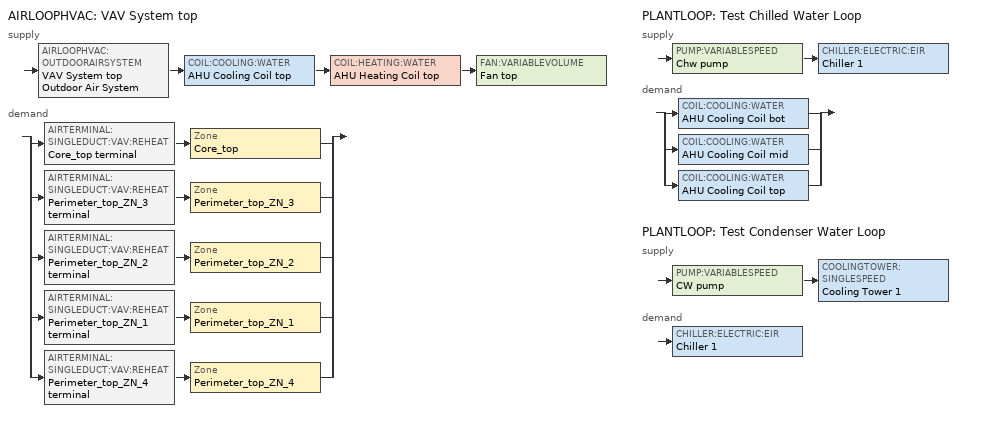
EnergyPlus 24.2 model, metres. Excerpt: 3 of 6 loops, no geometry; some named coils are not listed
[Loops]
AIRLOOPHVAC 'VAV System top'
 supply: AIRLOOPHVAC:OUTDOORAIRSYSTEM 'VAV System top Outdoor Air System' > COIL:COOLING:WATER 'AHU Cooling Coil top' > COIL:HEATING:WATER 'AHU Heating Coil top' > FAN:VARIABLEVOLUME 'Fan top'
 demand: split
  | AIRTERMINAL:SINGLEDUCT:VAV:REHEAT 'Core_top terminal' > Zone 'Core_top'
  | AIRTERMINAL:SINGLEDUCT:VAV:REHEAT 'Perimeter_top_ZN_3 terminal' > Zone 'Perimeter_top_ZN_3'
  | AIRTERMINAL:SINGLEDUCT:VAV:REHEAT 'Perimeter_top_ZN_2 terminal' > Zone 'Perimeter_top_ZN_2'
  | AIRTERMINAL:SINGLEDUCT:VAV:REHEAT 'Perimeter_top_ZN_1 terminal' > Zone 'Perimeter_top_ZN_1'
  | AIRTERMINAL:SINGLEDUCT:VAV:REHEAT 'Perimeter_top_ZN_4 terminal' > Zone 'Perimeter_top_ZN_4'
PLANTLOOP 'Test Chilled Water Loop'
 supply: PUMP:VARIABLESPEED 'Chw pump' > CHILLER:ELECTRIC:EIR 'Chiller 1'
 demand: split
  | COIL:COOLING:WATER 'AHU Cooling Coil bot'
  | COIL:COOLING:WATER 'AHU Cooling Coil mid'
  | COIL:COOLING:WATER 'AHU Cooling Coil top'
PLANTLOOP 'Test Condenser Water Loop'
 supply: PUMP:VARIABLESPEED 'CW pump' > COOLINGTOWER:SINGLESPEED 'Cooling Tower 1'
 demand: CHILLER:ELECTRIC:EIR 'Chiller 1'
[DesignSpecification:OutdoorAir] Outdoor Air Method=Flow/Area; Outdoor Air Flow per Zone Floor Area=0.0004318
SZ DSOA Core_top; SZ DSOA Perimeter_top_ZN_1; SZ DSOA Perimeter_top_ZN_2; SZ DSOA Perimeter_top_ZN_3; SZ DSOA Perimeter_top_ZN_4
[DesignSpecification:ZoneAirDistribution] Zone Air Distribution Effectiveness in Cooling Mode=1; Zone Air Distribution Effectiveness in Heating Mode=1
Name | Minimum Zone Ventilation Efficiency
VAV_Zone_AirDistribution | 0.6
CM DSZAD Building
[Sizing:Zone] Zone Cooling Design Supply Air Temperature Input Method=SupplyAirTemperature; Zone Cooling Design Supply Air Temperature=12.8; Zone Heating Design Supply Air Temperature Input Method=SupplyAirTemperature; Zone Heating Design Supply Air Temperature=40; Zone Cooling Design Supply Air Humidity Ratio=0.0085; Zone Heating Design Supply Air Humidity Ratio=0.008; Cooling Design Air Flow Method=DesignDay; Cooling Design Air Flow Rate=0; Cooling Minimum Air Flow Fraction=0; Heating Design Air Flow Method=DesignDay; Heating Design Air Flow Rate=0; Design Specification Zone Air Distribution Object=VAV_Zone_AirDistribution; Zone Load Sizing Method=Sensible Load Only No Latent Load; Zone Latent Cooling Design Supply Air Humidity Ratio Input Method=HumidityRatioDifference; Zone Cooling Design Supply Air Humidity Ratio Difference=0.005; Zone Latent Heating Design Supply Air Humidity Ratio Input Method=HumidityRatioDifference; Zone Humidification Design Supply Air Humidity Ratio Difference=0.005
Name | Design Specification Outdoor Air Object
Core_top | SZ DSOA Core_top
Perimeter_top_ZN_1 | SZ DSOA Perimeter_top_ZN_1
Perimeter_top_ZN_2 | SZ DSOA Perimeter_top_ZN_2
Perimeter_top_ZN_3 | SZ DSOA Perimeter_top_ZN_3
Perimeter_top_ZN_4 | SZ DSOA Perimeter_top_ZN_4
[SIZING:SYSTEM]
VAV System top: Type of Load to Size On=Total; Design Outdoor Air Flow Rate=Autosize; Central Heating Maximum System Air Flow Ratio=Autosize; Preheat Design Temperature=7; Preheat Design Humidity Ratio=0.008; Precool Design Temperature=12.8; Precool Design Humidity Ratio=0.008; Central Cooling Design Supply Air Temperature=12.8; Central Heating Design Supply Air Temperature=12.8; Type of Zone Sum to Use=NonCoincident; 100 Outdoor Air in Cooling=No; 100 Outdoor Air in Heating=No; Central Cooling Design Supply Air Humidity Ratio=0.0085; Central Heating Design Supply Air Humidity Ratio=0.008; Cooling Supply Air Flow Rate Method=DesignDay; Cooling Supply Air Flow Rate=0; Cooling Supply Air Flow Rate Per Floor Area=0.00996765; Cooling Fraction of Autosized Cooling Supply Air Flow Rate=1; Cooling Supply Air Flow Rate Per Unit Cooling Capacity=3.94755e-05; Heating Supply Air Flow Rate Method=DesignDay; Heating Supply Air Flow Rate=0; Heating Supply Air Flow Rate Per Floor Area=0.00996765; Heating Fraction of Autosized Heating Supply Air Flow Rate=1; Heating Fraction of Autosized Cooling Supply Air Flow Rate=1; Heating Supply Air Flow Rate Per Unit Heating Capacity=3.15882e-05; System Outdoor Air Method=ZoneSum; Zone Maximum Outdoor Air Fraction=1; Cooling Design Capacity Method=CoolingDesignCapacity; Cooling Design Capacity=Autosize; Cooling Design Capacity Per Floor Area=234.7; Fraction of Autosized Cooling Design Capacity=1; Heating Design Capacity Method=HeatingDesignCapacity; Heating Design Capacity=Autosize; Heating Design Capacity Per Floor Area=157; Fraction of Autosized Heating Design Capacity=1; Central Cooling Capacity Control Method=OnOff; Occupant Diversity=autosize
[SIZING:PLANT] Sizing Option=NonCoincident; Zone Timesteps in Averaging Window=1; Coincident Sizing Factor Mode=None
Name | Loop Type | Design Loop Exit Temperature | Loop Design Temperature Difference
Test Chilled Water Loop | Cooling | 7 | 6
Test Condenser Water Loop | Condenser | 30 | 15
[ZoneControl:Thermostat] Control Type Schedule=Dual Zone Control Type Sched
Name | Zone or ZoneList | Control 1
Core_top Thermostat | Core_top | Core_top Dual SP Control
Perimeter_top_ZN_1 Thermostat | Perimeter_top_ZN_1 | Perimeter_top_ZN_1 Dual SP Control
Perimeter_top_ZN_2 Thermostat | Perimeter_top_ZN_2 | Perimeter_top_ZN_2 Dual SP Control
Perimeter_top_ZN_3 Thermostat | Perimeter_top_ZN_3 | Perimeter_top_ZN_3 Dual SP Control
Perimeter_top_ZN_4 Thermostat | Perimeter_top_ZN_4 | Perimeter_top_ZN_4 Dual SP Control
[ThermostatSetpoint:DualSetpoint] Heating Setpoint Temperature Schedule=HTGSETP_SCH_YES_OPTIMUM; Cooling Setpoint Temperature Schedule=CLGSETP_SCH_YES_OPTIMUM
Core_top Dual SP Control; Perimeter_top_ZN_1 Dual SP Control; Perimeter_top_ZN_2 Dual SP Control; Perimeter_top_ZN_3 Dual SP Control; Perimeter_top_ZN_4 Dual SP Control
[AIRTERMINAL:SINGLEDUCT:VAV:REHEAT] Availability Schedule=Always On Discrete hvac_library; Maximum Air Flow Rate=Autosize; Zone Minimum Air Flow Input Method=Constant; Constant Minimum Air Flow Fraction=0.3; Fixed Minimum Air Flow Rate=autosize; Maximum Hot Water or Steam Flow Rate=Autosize; Minimum Hot Water or Steam Flow Rate=0; Convergence Tolerance=0.001; Damper Heating Action=Normal; Maximum Flow per Zone Floor Area During Reheat=Autosize; Maximum Flow Fraction During Reheat=autosize; Maximum Reheat Air Temperature=35
Name | Reheat Coil
Core_top terminal | Core_top terminal Water Reheat Coil
Perimeter_top_ZN_3 terminal | Perimeter_top_ZN_3 terminal Water Reheat Coil
Perimeter_top_ZN_2 terminal | Perimeter_top_ZN_2 terminal Water Reheat Coil
Perimeter_top_ZN_1 terminal | Perimeter_top_ZN_1 terminal Water Reheat Coil
Perimeter_top_ZN_4 terminal | Perimeter_top_ZN_4 terminal Water Reheat Coil
[Zone equipment]
Core_top: Core_top terminal
Perimeter_top_ZN_3: Perimeter_top_ZN_3 terminal
Perimeter_top_ZN_2: Perimeter_top_ZN_2 terminal
Perimeter_top_ZN_1: Perimeter_top_ZN_1 terminal
Perimeter_top_ZN_4: Perimeter_top_ZN_4 terminal
[FAN:VARIABLEVOLUME]
Fan top: Availability Schedule=Always On Discrete hvac_library; Fan Total Efficiency=0.6; Pressure Rise=500; Maximum Flow Rate=Autosize; Fan Power Minimum Flow Rate Input Method=FixedFlowRate; Fan Power Minimum Flow Fraction=0; Fan Power Minimum Air Flow Rate=0; Motor Efficiency=0.93; Motor In Airstream Fraction=1; Fan Power Coefficient 1=0.0013; Fan Power Coefficient 2=0.147; Fan Power Coefficient 3=0.9506; Fan Power Coefficient 4=-0.0998; Fan Power Coefficient 5=0; EndUse Subcategory=General
[COIL:COOLING:WATER]
AHU Cooling Coil top: Availability Schedule=Always On Discrete hvac_library; Design Water Flow Rate=Autosize; Design Air Flow Rate=Autosize; Design Inlet Water Temperature=Autosize; Design Inlet Air Temperature=Autosize; Design Outlet Air Temperature=Autosize; Design Inlet Air Humidity Ratio=Autosize; Design Outlet Air Humidity Ratio=Autosize; Type of Analysis=SimpleAnalysis; Heat Exchanger Configuration=CrossFlow
[COIL:HEATING:WATER]
AHU Heating Coil top: Availability Schedule=Always On Discrete hvac_library; UFactor Times Area Value=Autosize; Maximum Water Flow Rate=Autosize; Performance Input Method=UFactorTimesAreaAndDesignWaterFlowRate; Rated Capacity=Autosize; Rated Inlet Water Temperature=60; Rated Inlet Air Temperature=16.6; Rated Outlet Water Temperature=40; Rated Outlet Air Temperature=32.2; Rated Ratio for Air and Water Convection=0.5; Design Water Temperature Difference=20
[CONTROLLER:WATERCOIL] Control Variable=Temperature; Actuator Variable=Flow; Controller Convergence Tolerance=autosize; Maximum Actuated Flow=autosize; Minimum Actuated Flow=0
Name | Action
AHU Cooling Coil top Controller | Reverse
AHU Heating Coil top Controller | Normal
[CONTROLLER:OUTDOORAIR]
VAV System top Outdoor Air System Controller: Minimum Outdoor Air Flow Rate=0; Maximum Outdoor Air Flow Rate=Autosize; Economizer Control Type=NoEconomizer; Economizer Control Action Type=ModulateFlow; Economizer Maximum Limit DryBulb Temperature=28; Economizer Maximum Limit Enthalpy=64000; Economizer Minimum Limit DryBulb Temperature=-100; Lockout Type=NoLockout; Minimum Limit Type=FixedMinimum; High Humidity Control=No; High Humidity Outdoor Air Flow Ratio=1; Control High Indoor Humidity Based on Outdoor Humidity Ratio=Yes; Heat Recovery Bypass Control Type=BypassWhenWithinEconomizerLimits; Economizer Operation Staging=InterlockedWithMechanicalCooling
[Controller:MechanicalVentilation]
PACU_VAV_top_DCV: Availability Schedule=MinOA_MotorizedDamper_Sched; Demand Controlled Ventilation=Yes; System Outdoor Air Method=Standard62.1VentilationRateProcedure; Zone or ZoneList 1=Core_top; Design Specification Outdoor Air Object Name 1=SZ DSOA Core_top; Design Specification Zone Air Distribution Object Name 1=CM DSZAD Building; Zone or ZoneList 2=Perimeter_top_ZN_1; Design Specification Outdoor Air Object Name 2=SZ DSOA Perimeter_top_ZN_1; Design Specification Zone Air Distribution Object Name 2=CM DSZAD Building; Zone or ZoneList 3=Perimeter_top_ZN_2; Design Specification Outdoor Air Object Name 3=SZ DSOA Perimeter_top_ZN_2; Design Specification Zone Air Distribution Object Name 3=CM DSZAD Building; Zone or ZoneList 4=Perimeter_top_ZN_3; Design Specification Outdoor Air Object Name 4=SZ DSOA Perimeter_top_ZN_3; Design Specification Zone Air Distribution Object Name 4=CM DSZAD Building; Zone or ZoneList 5=Perimeter_top_ZN_4; Design Specification Outdoor Air Object Name 5=SZ DSOA Perimeter_top_ZN_4; Design Specification Zone Air Distribution Object Name 5=CM DSZAD Building
[AIRLOOPHVAC]
VAV System top: Design Supply Air Flow Rate=AutoSize; Design Return Air Flow Fraction of Supply Air Flow=1
[PUMP:VARIABLESPEED] Design Maximum Flow Rate=Autosize; Design Pump Head=179352; Design Power Consumption=Autosize; Motor Efficiency=0.9; Fraction of Motor Inefficiencies to Fluid Stream=0; Coefficient 1 of the Part Load Performance Curve=0.103; Coefficient 2 of the Part Load Performance Curve=-0.04; Coefficient 3 of the Part Load Performance Curve=0.767; Coefficient 4 of the Part Load Performance Curve=0.1679; Design Minimum Flow Rate=0; Pump Control Type=Intermittent; Skin Loss Radiative Fraction=0.5; Design Power Sizing Method=PowerPerFlowPerPressure; Design Electric Power per Unit Flow Rate=348701.1; Design Shaft Power per Unit Flow Rate per Unit Head=1.28205; Design Minimum Flow Rate Fraction=0; EndUse Subcategory=General
Chw pump; CW pump
[CHILLER:ELECTRIC:EIR]
Chiller 1: Reference Capacity=Autosize; Reference COP=5.5; Reference Leaving Chilled Water Temperature=6; Reference Entering Condenser Fluid Temperature=29; Reference Chilled Water Flow Rate=Autosize; Reference Condenser Fluid Flow Rate=Autosize; Cooling Capacity Function of Temperature Curve=Chiller 1 CoolingCapTempCurve_ASHRAE90.1; Electric Input to Cooling Output Ratio Function of Temperature Curve=Chiller 1 CoolingEIRRatioTempCurve_ASHRAE90.1; Electric Input to Cooling Output Ratio Function of Part Load Ratio Curve=Chiller 1 CoolingEIRRatioPLRCurve_ASHRAE90.1; Minimum Part Load Ratio=0.1; Maximum Part Load Ratio=1; Optimum Part Load Ratio=1; Minimum Unloading Ratio=0.2; Condenser Type=WaterCooled; Condenser Fan Power Ratio=0; Fraction of Compressor Electric Consumption Rejected by Condenser=1; Leaving Chilled Water Lower Temperature Limit=2; Chiller Flow Mode=NotModulated; Design Heat Recovery Water Flow Rate=0; Sizing Factor=1; Basin Heater Capacity=0; Basin Heater Setpoint Temperature=10; Condenser Heat Recovery Relative Capacity Fraction=1; EndUse Subcategory=General; Condenser Flow Control=ConstantFlow; Thermosiphon Minimum Temperature Difference=0
[COOLINGTOWER:SINGLESPEED]
Cooling Tower 1: Design Water Flow Rate=Autosize; Design Air Flow Rate=Autosize; Design Fan Power=Autosize; Design UFactor Times Area Value=Autosize; Free Convection Regime Air Flow Rate=Autosize; Free Convection Regime Air Flow Rate Sizing Factor=0.1; Free Convection Regime UFactor Times Area Value=Autosize; Free Convection UFactor Times Area Value Sizing Factor=0.1; Performance Input Method=UFactorTimesAreaAndDesignWaterFlowRate; Heat Rejection Capacity and Nominal Capacity Sizing Ratio=1.25; Free Convection Capacity=0; Free Convection Nominal Capacity Sizing Factor=0.1; Design Inlet Air DryBulb Temperature=35; Design Inlet Air WetBulb Temperature=25.6; Design Approach Temperature=Autosize; Design Range Temperature=Autosize; Basin Heater Capacity=0; Basin Heater Setpoint Temperature=2; Evaporation Loss Mode=LossFactor; Evaporation Loss Factor=0.2; Drift Loss Percent=0.008; Blowdown Calculation Mode=ConcentrationRatio; Blowdown Concentration Ratio=3; Capacity Control=FanCycling; Number of Cells=1; Cell Control=MinimalCell; Cell Minimum Water Flow Rate Fraction=0.33; Cell Maximum Water Flow Rate Fraction=2.5; Sizing Factor=1; EndUse Subcategory=General
[PLANTLOOP] Fluid Type=Water; Maximum Loop Temperature=100; Minimum Loop Temperature=0; Maximum Loop Flow Rate=Autosize; Minimum Loop Flow Rate=0; Plant Loop Volume=Autocalculate; Load Distribution Scheme=Optimal; Plant Loop Demand Calculation Scheme=SingleSetpoint; Common Pipe Simulation=None; Pressure Simulation Type=None; Loop Circulation Time=2
Name | Plant Equipment Operation Scheme
Test Chilled Water Loop | Test Chilled Water Loop Operation Schemes
Test Condenser Water Loop | Test Condenser Water Loop Operation Schemes
[PLANTEQUIPMENTLIST]
Test Chilled Water Loop Equipment List: Chiller 1
Test Condenser Water Loop Equipment List: Cooling Tower 1
[PLANTEQUIPMENTOPERATION:COOLINGLOAD] Load Range 1 Lower Limit=0; Load Range 1 Upper Limit=1000000000
Name | Range 1 Equipment List
Test Chilled Water Loop Cooling Operation Scheme | Test Chilled Water Loop Equipment List
Test Condenser Water Loop Cooling Operation Scheme | Test Condenser Water Loop Equipment List
[PLANTEQUIPMENTOPERATIONSCHEMES] Control Scheme 1 Schedule=Always On Discrete
Name | Control Scheme 1
Test Chilled Water Loop Operation Schemes | Test Chilled Water Loop Cooling Operation Scheme
Test Condenser Water Loop Operation Schemes | Test Condenser Water Loop Cooling Operation Scheme
[EnergyManagementSystem:Sensor]
Name | OutputVariable or OutputMeter Index Key | OutputVariable or OutputMeter
Core_top_LSr | Core_top | Zone Lights Electricity Rate
Core_top_Occ_Sensor | Core_top | People Occupant Count
Perimeter_top_ZN_3_LSr | Perimeter_top_ZN_3 | Zone Lights Electricity Rate
Perimeter_top_ZN_3_Occ_Sensor | Perimeter_top_ZN_3 | People Occupant Count
Perimeter_top_ZN_2_LSr | Perimeter_top_ZN_2 | Zone Lights Electricity Rate
Perimeter_top_ZN_2_Occ_Sensor | Perimeter_top_ZN_2 | People Occupant Count
Perimeter_top_ZN_1_LSr | Perimeter_top_ZN_1 | Zone Lights Electricity Rate
Perimeter_top_ZN_1_Occ_Sensor | Perimeter_top_ZN_1 | People Occupant Count
Perimeter_top_ZN_4_LSr | Perimeter_top_ZN_4 | Zone Lights Electricity Rate
Perimeter_top_ZN_4_Occ_Sensor | Perimeter_top_ZN_4 | People Occupant Count
[EnergyManagementSystem:InternalVariable] Internal Data Type=Zone Floor Area
Name | Internal Data Index Key
Core_top_Area | Core_top
Perimeter_top_ZN_3_Area | Perimeter_top_ZN_3
Perimeter_top_ZN_2_Area | Perimeter_top_ZN_2
Perimeter_top_ZN_1_Area | Perimeter_top_ZN_1
Perimeter_top_ZN_4_Area | Perimeter_top_ZN_4
[SETPOINTMANAGER:SCHEDULED] Control Variable=Temperature
Name | Schedule | Setpoint Node or NodeList
AHU Setpoint Manager top | AHU Setpoint Manager top | VAV System top Supply Outlet Node
Chilled Water Temp | Chilled Water Temp | Test Chilled Water Loop Supply Outlet
[SETPOINTMANAGER:MIXEDAIR] Control Variable=Temperature
Name | Setpoint Node or NodeList
VAV System top Outdoor Air System Controller mixed_air SPM | VAV System top Outdoor Air System Controller mixed_air
AHU Cooling Coil top_air_outlet SPM | AHU Cooling Coil top_air_outlet
Fan top air inlet SPM | Fan top air inlet
[SETPOINTMANAGER:FOLLOWOUTDOORAIRTEMPERATURE]
Condenser Water Temperature: Control Variable=Temperature; Reference Temperature Type=OutdoorAirWetBulb; Offset Temperature Difference=2.77778; Maximum Setpoint Temperature=32.2222; Minimum Setpoint Temperature=21.1111; Setpoint Node or NodeList=Test Condenser Water Loop Supply Outlet
[SCHEDULE:DAY:INTERVAL]
AHU Setpoint Manager top Day Schedule: No, 24:00, 12.8
Chilled Water Temp Day Schedule: No, 24:00, 7
[SCHEDULE:WEEK:DAILY]
AHU Setpoint Manager top Week Schedule: AHU Setpoint Manager top Day Schedule, AHU Setpoint Manager top Day Schedule, AHU Setpoint Manager top Day Schedule, AHU Setpoint Manager top Day Schedule, AHU Setpoint Manager top Day Schedule, AHU Setpoint Manager top Day Schedule, AHU Setpoint Manager top Day Schedule, AHU Setpoint Manager top Day Schedule, AHU Setpoint Manager top Day Schedule, AHU Setpoint Manager top Day Schedule, AHU Setpoint Manager top Day Schedule, AHU Setpoint Manager top Day Schedule
Chilled Water Temp Week Schedule: Chilled Water Temp Day Schedule, Chilled Water Temp Day Schedule, Chilled Water Temp Day Schedule, Chilled Water Temp Day Schedule, Chilled Water Temp Day Schedule, Chilled Water Temp Day Schedule, Chilled Water Temp Day Schedule, Chilled Water Temp Day Schedule, Chilled Water Temp Day Schedule, Chilled Water Temp Day Schedule, Chilled Water Temp Day Schedule, Chilled Water Temp Day Schedule
[SCHEDULE:YEAR]
AHU Setpoint Manager top: AHU Setpoint Manager top Week Schedule, 1, 1, 12, 31
Chilled Water Temp: Chilled Water Temp Week Schedule, 1, 1, 12, 31
[Schedule:Compact]
HTGSETP_SCH_YES_OPTIMUM: Through: 12/31, For: WinterDesignDay, Until: 05:00, 15.6, Until: 06:00, 17.6, Until: 07:00, 19.6, Until: 22:00, 21, Until: 24:00, 15.6, For: Weekdays, Until: 05:00, 15.6, Until: 06:00, 17.8, Until: 07:00, 20, Until: 22:00, 21, Until: 24:00, 15.6, For SummerDesignDay, Until: 24:00, 15.6, For: Saturday, Until: 05:00, 15.6, Until: 06:00, 17.8, Until: 07:00, 20, Until: 17:00, 21, Until: 24:00, 15.6, For:Sunday Holidays AllOtherDays, Until: 24:00, 15.6
CLGSETP_SCH_YES_OPTIMUM: Through: 12/31, For: SummerDesignDay, Until: 05:00, 26.7, Until: 06:00, 25.7, Until: 07:00, 25, Until: 22:00, 24, Until: 24:00, 26.7, For: Weekdays, Until: 05:00, 26.7, Until: 06:00, 25.6, Until: 07:00, 25, Until: 22:00, 24, Until: 24:00, 26.7, For: Saturday, Until: 05:00, 26.7, Until: 06:00, 25.7, Until: 07:00, 25, Until: 17:00, 24, Until: 24:00, 26.7, For WinterDesignDay, Until: 24:00, 26.7, For:Sunday Holidays AllOtherDays, Until: 24:00, 26.7
MinOA_MotorizedDamper_Sched: Through: 12/31, For: Weekdays SummerDesignDay, Until: 07:00, 0, Until: 22:00, 1, Until: 24:00, 0, For: Saturday WinterDesignDay, Until: 07:00, 0, Until: 18:00, 1, Until: 24:00, 0, For:Sunday Holidays AllOtherDays, Until: 24:00, 0
Dual Zone Control Type Sched: Through: 12/31, For: AllDays, Until: 24:00, 4
[SCHEDULE:COMPACT]
Always On Discrete; Always On Discrete hvac_library: Through: 12/31, For: AllDays, Until: 24:00, 1
[CURVE:QUADRATIC]
Chiller 1 CoolingEIRRatioPLRCurve_ASHRAE90.1: Coefficient1 Constant=0.222903; Coefficient2 x=0.313387; Coefficient3 x2=0.46371; Minimum Value of x=0; Maximum Value of x=1; Input Unit Type for X=Dimensionless; Output Unit Type=Dimensionless
[CURVE:BIQUADRATIC] Minimum Value of x=5; Maximum Value of x=10; Minimum Value of y=24; Maximum Value of y=35; Input Unit Type for X=Temperature; Input Unit Type for Y=Temperature; Output Unit Type=Dimensionless
Name | Coefficient1 Constant | Coefficient2 x | Coefficient3 x2 | Coefficient4 y | Coefficient5 y2 | Coefficient6 xy
Chiller 1 CoolingCapTempCurve_ASHRAE90.1 | 0.258 | 0.0389 | -0.000217 | 0.0469 | -0.000943 | -0.000343
Chiller 1 CoolingEIRRatioTempCurve_ASHRAE90.1 | 0.934 | -0.0582 | 0.0045 | 0.00243 | 0.000486 | -0.00122
